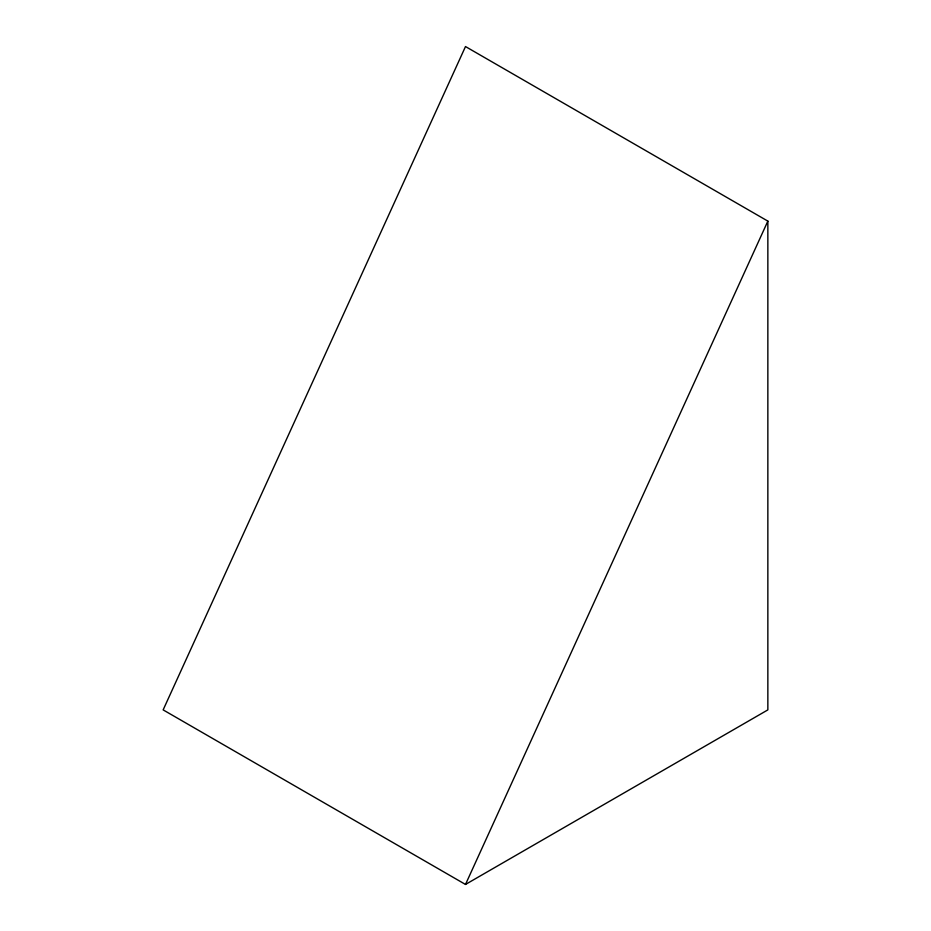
<?xml version="1.0" encoding="UTF-8"?>
<svg xmlns="http://www.w3.org/2000/svg" width="931" height="931" viewBox="0 0 931 931"><rect width="100%" height="100%" fill="white"/><g stroke="black" fill="none" stroke-linecap="round" stroke-linejoin="round"><path stroke-width="1.4" d="M465.5 884.45L767.854 221.113L465.5 46.55L163.146 709.888L465.5 884.45L767.854 709.888L767.854 221.113"/></g></svg>
